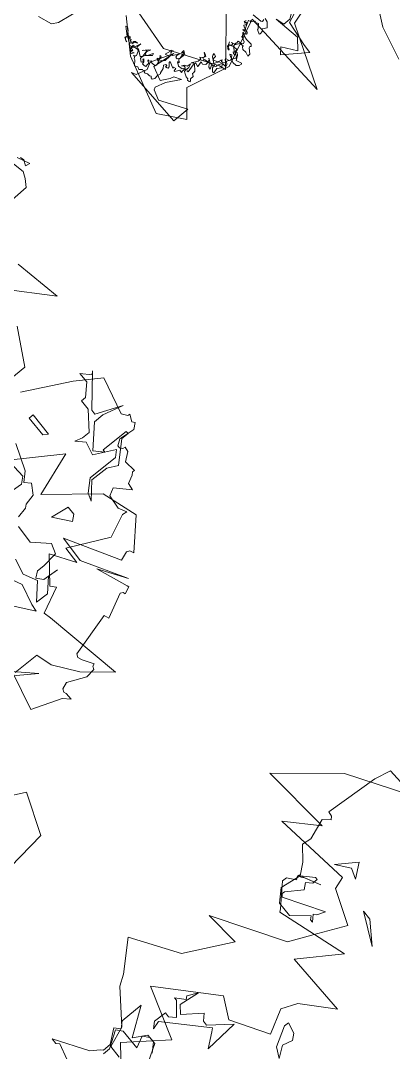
# Model space of a CAD drawing. Header units: metres. Extents: x -71 to 881, y -503 to 661.
# Drawn here: x 278.38 to 281.12, y -287.83 to -280.24 of the extents above; entities that cross this region are included whole.
import ezdxf

# ---------------------------------------------------------------- set-up
doc = ezdxf.new("R2010")
doc.units = ezdxf.units.M
doc.layers.add('ARBRE', color=100, linetype='Continuous', lineweight=13, true_color=0x00ff3f)

# ---------------------------------------------------------------- blocks, each defined once
blk = doc.blocks.new('WMF2', base_point=(0, 0.01))
at = {"color": 251, "lineweight": 0, "true_color": 0x636466}
for points in [[(81.23, -212.64), (86.45, -202.37)], [(210.72, -142.97), (221.5, -142.28), (222.26, -138.6), (222.84, -126.51), (221.75, -126.41), (221.24, -125.83), (222.46, -124.38), (220.76, -119.93), (220.93, -117.85), (217.92, -115.52), (216.01, -113.25), (211.75, -115.52), (215.09, -113.71), (215.69, -113.21), (216.23, -113.25), (216.29, -112.71), (215.78, -112.1), (217.44, -110.7), (217.53, -109.6), (213.13, -105.6), (212.64, -105.02), (197.13, -110.25), (202.88, -101.16), (188.84, -101.73), (195.03, -95.86), (196.4, -92.3), (193.55, -87.25), (201.48, -82.18), (206.17, -84.52), (217.5, -73.62), (205.76, -70.03), (212.07, -61.12), (204.08, -54.99)], [(69.61, -32.48), (62.22, -27.79), (49.27, -24.43), (44.16, -28.75), (49.49, -33.04), (47.38, -42.86), (52.22, -53.02), (31.88, -54.47), (45.91, -59.56), (49.4, -70.11)], [(8.22, -134.47), (9.81, -146.85), (18.98, -150.2), (22.71, -142.59)], [(40.43, -164.26), (40.42, -170.12), (36.91, -171.27), (31.95, -175.08), (27.13, -180.99), (44.83, -177.37), (46.41, -176.96), (49.12, -182.48), (50.2, -181.46), (55.69, -185.68), (50.55, -189.17), (54.41, -189.22), (50.23, -198.2), (52.48, -203.12), (52.39, -204.21), (54.12, -203.26), (57.28, -203.53), (58.15, -205.15), (55.25, -208.11), (56.89, -208.24), (57.74, -209.97), (58.25, -210.45), (58.2, -211), (60.88, -210.67), (62.28, -212.43), (63.37, -212.54), (63.42, -211.98), (64, -211.48), (64.56, -211.53), (65.45, -212.71), (65.14, -216.33), (66.13, -217.51), (66.73, -217.02), (68.24, -217.69), (68.28, -217.15), (69.45, -216.26), (77.76, -218.17), (81.23, -212.64), (81.23, -212.64)], [(215.12, -142.21), (227.2, -134.24), (237.13, -121.84), (221.43, -123.58), (227.53, -117.47), (210.08, -120.09), (209.21, -117.47), (201.41, -114.58), (204.04, -108.47), (206.64, -102.36), (221.47, -92.77), (213.62, -93.64), (218.84, -83.17), (228.67, -76.4), (223.08, -70.7), (221.59, -68.47), (214.46, -63.39), (212.7, -59.01), (209.83, -58.98)], [(81.04, -17.76), (78.09, -18.94), (77.45, -20.28), (75.41, -35.48), (59.11, -34.32), (48.77, -41.31), (47.36, -41.88), (58.37, -50.92)], [(39.13, -76.49), (33.51, -73.76), (26.05, -72.12)], [(42.49, -159.91), (37.1, -168.03), (40.97, -163.9), (32.15, -161.95), (29.82, -168.64), (28.52, -170), (30.14, -169.93), (30.65, -169.72), (31.37, -170.03), (31.94, -171.46), (30.17, -175.61), (30.45, -177.74), (31.15, -178.04), (31.35, -178.56), (33.6, -177.07), (34.61, -176.66), (35.32, -176.96), (38.04, -186.65), (37.02, -187.05), (39.7, -192.27), (39.35, -192.88), (38.94, -193.04), (39.56, -194.57), (39.97, -194.4), (46.81, -191.62), (41.05, -195.63), (50.47, -189.97), (56.38, -190.15), (44.99, -196.88), (45.76, -198.84), (45.47, -199.54), (44.55, -199.92), (50.64, -205.39), (58.51, -202.62), (66.66, -192.17), (70.16, -201.76), (80.62, -185.19)], [(89.7, -182.43), (90.01, -206.45), (97.85, -210.62)], [(106.23, -212.96), (97.57, -221.28), (108.11, -219.06)], [(119.42, -221.88), (119.84, -230.55), (121.43, -231.58), (122.86, -232.19), (129.04, -230.77)], [(57.77, -28.84), (58.63, -30.3), (56.93, -35.37), (57.37, -30.33), (54.22, -29.5), (53.25, -31.47), (53.04, -32.3), (51.55, -33.16), (53.17, -30.11), (53.78, -27.79), (53.47, -27.25), (51.12, -26.63), (45.81, -30.31), (45.66, -26.44), (59.37, -25.77), (58.42, -26.33), (57.77, -28.84), (57.77, -28.84)], [(50.58, -55.28), (49.76, -55.18), (48.77, -54.33), (49.22, -53.47), (49.17, -53.21), (48.84, -53.17), (48.7, -52.42), (48.83, -52.17), (49.57, -52.45), (49.82, -52.58), (49.78, -52.67), (50.67, -53.46), (51.2, -53.08), (51.37, -53.18), (51.41, -53.31), (52.03, -52.33), (52.28, -52.54)], [(52.54, -52.26), (51.6, -50.66), (51.34, -50.52), (51.27, -50.28), (50.74, -50.44), (50.57, -50.33), (50.48, -50.06), (50.84, -49.82), (50.98, -49.78), (50.89, -49.52), (49.55, -49.37), (48.16, -49.5), (47.78, -49.18), (48, -48.98), (47.85, -48.67), (46.68, -47.94), (46.65, -47.37), (47.56, -47.53), (48.39, -47.43), (48.9, -47.71), (48.98, -47.97), (49.76, -47.72), (50.3, -46.68), (50.19, -46.3), (49.75, -46.27), (49.22, -46.45), (49.02, -45.79), (48.86, -45.72), (48.68, -46.06), (48.07, -45.73), (47.44, -44.86), (46.32, -45.35), (46.14, -45.25), (46.23, -44.64), (46.6, -44.17), (47.56, -44.03), (48.1, -44.22), (48.58, -43.15), (48.01, -42.73), (47.85, -42.43), (48.07, -42.2), (48.76, -42.13), (48.17, -41.4), (48.71, -40.58), (48.32, -39.48), (48.7, -39.37), (49.37, -39.95), (49.47, -40.2), (49.63, -40.29), (49.94, -40.13), (49.49, -39.35), (50.01, -39.4), (50.51, -39.88), (50.54, -40.02), (50.86, -39.85), (50.83, -39.28), (51.31, -38.78), (51.84, -38.83), (51.55, -37.7), (51.59, -37.62), (52.39, -37.81), (52.44, -37.5), (51.18, -36.52), (51.08, -36.13), (51.12, -35.83), (50.51, -35.51), (50.45, -34.8), (50.07, -34.49), (50.03, -34.34), (50.2, -34.23), (50.61, -34.11), (50.82, -34.33), (51.37, -34.3), (52.2, -34.62), (52.47, -34.77), (52.63, -35.28), (52.87, -35.21), (52.86, -34.42), (52.76, -34.37), (52.7, -34.11), (53.34, -34.14), (53.62, -33.41), (53.77, -33.15), (53.9, -33.1), (53.97, -33.15), (54.13, -33.69), (54.66, -33.51), (54.57, -33.25), (56.09, -33.72), (56.03, -33.37), (55.31, -32.87), (55.2, -32.49), (55.39, -32.36), (55.77, -32.24), (55.88, -32.62), (56.15, -32.56), (56.36, -32.12), (55.85, -31.63), (55.46, -30.55), (55.3, -30.46), (55.43, -29.76), (55.24, -28.88), (55.5, -28.39), (55.87, -28.34), (56.16, -28.62), (56.42, -28.33), (56.99, -28.28), (57.65, -27.88), (57.72, -28.12), (58.03, -28.17), (58.25, -27.98), (58.41, -28.05), (58.73, -27.66), (58.86, -27.41), (59.43, -27.6), (60.1, -27.17), (61.07, -28.04), (61.37, -28.09), (61.58, -28.52), (61.97, -28.4), (61.62, -28.65), (61.49, -28.9), (62.03, -29.74), (62.37, -29.92), (63.43, -29.61), (63.34, -29.34), (63.61, -29.26), (63.52, -29), (62.86, -28.99), (63.01, -28.72), (62.94, -28.47), (62.26, -28.88), (62.57, -28.28), (62.89, -28.34), (63.48, -28.85), (64.34, -29.1), (64.6, -29.45), (65.11, -29.53), (65.65, -29.92), (65.93, -29.83), (66.02, -29.66), (65.89, -29.26), (65.11, -29.09), (65.26, -29.04), (66.15, -29.41), (66.02, -29.89), (67.84, -30.97), (67.51, -31.22), (66.81, -30.85), (66.26, -30.24), (65.89, -30.14), (65.56, -30.31), (65.43, -30.34), (65.4, -29.99), (64.88, -30.15), (64.76, -29.76), (64.15, -30.11), (64.22, -30.34), (64, -30.58), (63.48, -30.72), (64.02, -30.36), (64.06, -29.83), (64.32, -29.76), (64.47, -29.5), (64.37, -29.25), (64.12, -29.12), (63.68, -29.31), (63.59, -29.47), (63.68, -29.74), (63.15, -29.91), (62.91, -31.2), (62.89, -30.2), (62.83, -30.07), (62.59, -29.93), (62.37, -30.14), (60.91, -29.37), (60.7, -29.58), (60.56, -29.85), (60.92, -31.25), (60.95, -31.35), (61.49, -30.77), (61.62, -30.52), (60.95, -31.58), (60.73, -31.77), (60.58, -32.05), (60.79, -31.06), (60.63, -30.55), (60.45, -30.45), (60.1, -30.71), (59.75, -31.73), (59.62, -31.98), (59.42, -31.56), (60.41, -30.31), (60.57, -29.63), (60.56, -29.41), (60.48, -29.15), (59.78, -28.78), (59.61, -29.12), (59.81, -29.35), (60.09, -29.48), (59.99, -29.66), (59.52, -29.31), (59.36, -28.78), (58.88, -28.85), (58.48, -28.96), (58.53, -29.53), (58.63, -29.93), (59.11, -30.07), (59.2, -30.34), (58.98, -30.11), (58.66, -30.69), (58.5, -30.4), (57.42, -30.59), (57.23, -30.94), (57.5, -31.63), (57.97, -31.77), (58.34, -31.96), (58.03, -32.11), (58.06, -32.48), (58.09, -32.59), (58.37, -32.72), (58.26, -32.91), (58, -32.77), (57.77, -31.77), (57.68, -31.73), (57.33, -32.4), (57.28, -32.27), (56.9, -32.97), (56.98, -34.3), (57.97, -33.85), (57.74, -35.15), (57.85, -35.31), (57.61, -35.42), (57.47, -35.67), (57.52, -35.37), (57.39, -34.96), (57.14, -34.83), (56.74, -34.96), (56.01, -36.34), (56.16, -35.64), (56.04, -35.25), (55.87, -35.15), (55.61, -35.22), (55.28, -35.83), (55.72, -37.28), (56, -36.77), (56.07, -37.45), (55.3, -37.06), (55.27, -35.48), (54.61, -35.03), (54.96, -35), (55.02, -34.9), (54.16, -34.45), (53.24, -34.74), (53.05, -35.07), (52.92, -35.12), (53.11, -35.44), (53.43, -35.41), (53.84, -35.06), (53.53, -35.66), (53.04, -35.95), (52.98, -36.7), (52.93, -36.78), (52.55, -36.04), (52.54, -35.47), (52.19, -35.28), (51.91, -35.35), (52.44, -37.08), (52.39, -37.16), (52.45, -37.28), (52.71, -37.43), (52.87, -37.29), (53.01, -37.03), (52.38, -38.45), (52.36, -39.1), (52.67, -39.15), (52.85, -39.25), (52.39, -39.66), (52.26, -39.92), (52.49, -40.27), (53.02, -40.55), (52.98, -40.64), (52.41, -40.45), (52.16, -40.32), (52.31, -39.62), (51.9, -39.53), (51.76, -39.57), (51.81, -39.69), (51.02, -39.94), (51.02, -40.16), (51.11, -40.42), (51.46, -40.59), (50.47, -40.19), (49.85, -40.29), (49.72, -40.33), (49.57, -40.61), (49.49, -40.55), (49.46, -40.43), (49.28, -40.54), (49.15, -40.81), (49.22, -41.05), (48.9, -41.88), (48.95, -42.01), (49.46, -41.85), (49.82, -40.94), (49.95, -40.7), (51.24, -41.37), (51.43, -41.67), (51.53, -42.07), (50.86, -41.92), (50.77, -41.24), (50.48, -41.18), (49.74, -41.56), (49.46, -42.27), (49.5, -42.42), (49.41, -42.59), (49.24, -42.27), (48.89, -42.32), (48.63, -42.83), (49.09, -43.19), (49.12, -43.32), (49.21, -43.37), (48.38, -43.7), (48.25, -43.95), (48.36, -44.36), (48.89, -44.41), (49.31, -44.64), (48.96, -44.87), (48.46, -44.41), (48.27, -44.32), (47.88, -45.08), (47.97, -45.33), (48.55, -45.65), (48.68, -45.4), (48.96, -45.31), (49.3, -45.49), (49.06, -45.7), (50.1, -46.26), (50.9, -45.79), (50.93, -45.72), (50.82, -45.31), (50.42, -45.22), (50.17, -45.09), (50.28, -44.9), (51.03, -45.31), (51.03, -45.54), (51.44, -46.19), (51.18, -45.85), (51.02, -45.76), (50.63, -46.1), (50.58, -46.17), (50.67, -46.44), (50.83, -46.52), (51.09, -46.45), (50.35, -46.83), (50.42, -47.09), (50.26, -47.21), (50.42, -47.72), (49.49, -48.01), (49.31, -48.35), (49.49, -48.67), (50.03, -48.84), (50.3, -48.99), (50.77, -48.92), (50.44, -48.95), (51.22, -49.71), (51.11, -49.74), (51.31, -50.19), (51.71, -50.04), (51.65, -50.13), (51.4, -50.23), (51.47, -50.48), (52.03, -50.67), (52.29, -50.82), (52.12, -51.17), (52.29, -51.69), (52.54, -51.59), (52.57, -51.17), (52.63, -51.43), (52.9, -51.36), (52.76, -51.82)], [(52.85, -53.74), (50.74, -54.16), (50.47, -54.45), (50.6, -54.86)], [(220.57, -50.22), (221.79, -50.2), (214.78, -54.92), (213.59, -56.76), (213.1, -57.26), (213.13, -59.1), (215.47, -61.97), (214.27, -63.08), (215.5, -64.29), (215.56, -69.52), (211.34, -63.72), (209.67, -66.67), (207.37, -66.7), (203.77, -60.91)], [(206.14, -65.01), (207.85, -66.7), (209.07, -66.69), (210.27, -65.56), (209.03, -63.15), (213.66, -63.1), (214.86, -61.99), (212.51, -58.47), (212.49, -56.77)], [(213, -49.09), (219.97, -50.84), (220.57, -50.22), (220.57, -50.22)], [(40.86, -56.38), (43.16, -58.19), (49.01, -56.98), (47.19, -57.59), (47.19, -59.3), (49.01, -61.74), (53.04, -58.82), (53.65, -58.19), (53.04, -60.53), (50.1, -63.43), (48.41, -62.83), (46.7, -58.82), (40.86, -58.19), (39.03, -58.19), (42.55, -52.98), (43.78, -54.06), (40.86, -56.38), (40.86, -56.38)], [(211.1, -72.56), (210.01, -72.56), (208.8, -73.77), (211.73, -76.09), (212.35, -76.09), (210.51, -77.8), (211.1, -78.4), (210.01, -80.71), (210.51, -76.09), (208.8, -74.88), (205.88, -79.01), (204.66, -77.8), (203.56, -77.8), (200.04, -82.55), (199.42, -74.88), (201.73, -77.8), (202.34, -78.4), (210.51, -70.25), (210.01, -68.43), (211.1, -69.64), (211.1, -72.56), (211.1, -72.56)], [(193.06, -90.68), (193.06, -91.77), (190.63, -91.29), (189.54, -90.08), (190.15, -87.76), (188.32, -85.45), (190.63, -86.53), (193.06, -90.68), (193.06, -90.68)], [(216.62, -108.51), (216.01, -113.25), (213.7, -115.58), (213.1, -115.58), (213.1, -114.35), (214.19, -113.25), (213.1, -112.03), (215.41, -108.51), (215.41, -107.9), (214.8, -107.41), (206.64, -112.66), (207.25, -110.82), (207.86, -110.33), (206.64, -109.11), (207.25, -109.11), (207.86, -109.72), (210.77, -106.2), (214.19, -106.2), (216.62, -108.51), (216.62, -108.51)], [(194.63, -115.87), (201.7, -119.08), (199.51, -119.1), (194.63, -115.87), (194.63, -115.87)], [(208.1, -122), (210.46, -122.83), (213.34, -120.5), (210.43, -124.86), (208.1, -122), (208.1, -122)], [(52.66, -171.97), (47.81, -175.9), (49.56, -176.04), (54.15, -177.07), (56.26, -176.06)], [(52.76, -180.21), (55.75, -178.63), (59.24, -179.37)], [(71.08, -188), (71, -190.33), (72.16, -191.6), (77.42, -191.2)], [(78.5, -194.76), (72.73, -192.72), (70.97, -190.94), (69.83, -192.11), (67.56, -190.81), (67.04, -188.46), (66.45, -187.83), (65.94, -185.49)], [(64.29, -184.21), (60.16, -184.05), (57.09, -187.45), (54.82, -186.75), (54.35, -183.2), (54.41, -181.49), (53.37, -180.24), (52.1, -181.39), (51.95, -184.94), (52.04, -182.63), (49.22, -180.06), (49.34, -177.15), (52.76, -180.21), (52.76, -180.21)], [(59.05, -195.06), (57.96, -193.84), (61.5, -190.92), (60.89, -195.06), (59.05, -195.06), (59.05, -195.06)], [(62.92, -202.64), (62.92, -209.57), (64.13, -210.8), (66.44, -206.05), (69.38, -206.67), (71.07, -204.94), (70.59, -206.67), (70.59, -208.49), (74.6, -211.4), (76.92, -211.4), (76.92, -212.49), (79.35, -214.81), (81.66, -214.81), (79.84, -216.64), (80.44, -217.25), (73.99, -211.89), (72.89, -211.89), (70.59, -217.73), (71.68, -213.12), (71.68, -210.8), (67.05, -206.67), (65.23, -208.49), (65.83, -208.49), (65.83, -214.81), (65.23, -214.81), (65.23, -213.12), (61.21, -208.97), (62.31, -206.67), (62.31, -202.64), (58.89, -199.71), (60.6, -200.21), (62.92, -202.64), (62.92, -202.64)], [(80.95, -201.5), (75.73, -201.5), (76.34, -200.42), (80.95, -200.42), (80.95, -201.5), (80.95, -201.5)], [(125.56, -233.58), (124.75, -233.87), (123.53, -233.31), (123.33, -234.38), (126.03, -233.07)]]:
    blk.add_lwpolyline(points, dxfattribs=at)

msp = doc.modelspace()

# ---------------------------------------------------------------- block references
at = {"layer": 'ARBRE', "color": 251, "lineweight": 5, "true_color": 0x636466, "xscale": 0.03451886634015593, "yscale": 0.03451886634015593, "zscale": 0.03451886634015593, "rotation": 128.5771086415459}
for p in [(279.774, -282.7783), (274.7742, -289.6634), (282.0273, -294.8008)]:
    msp.add_blockref('WMF2', p, dxfattribs=at)

doc.saveas('drawing.dxf')
